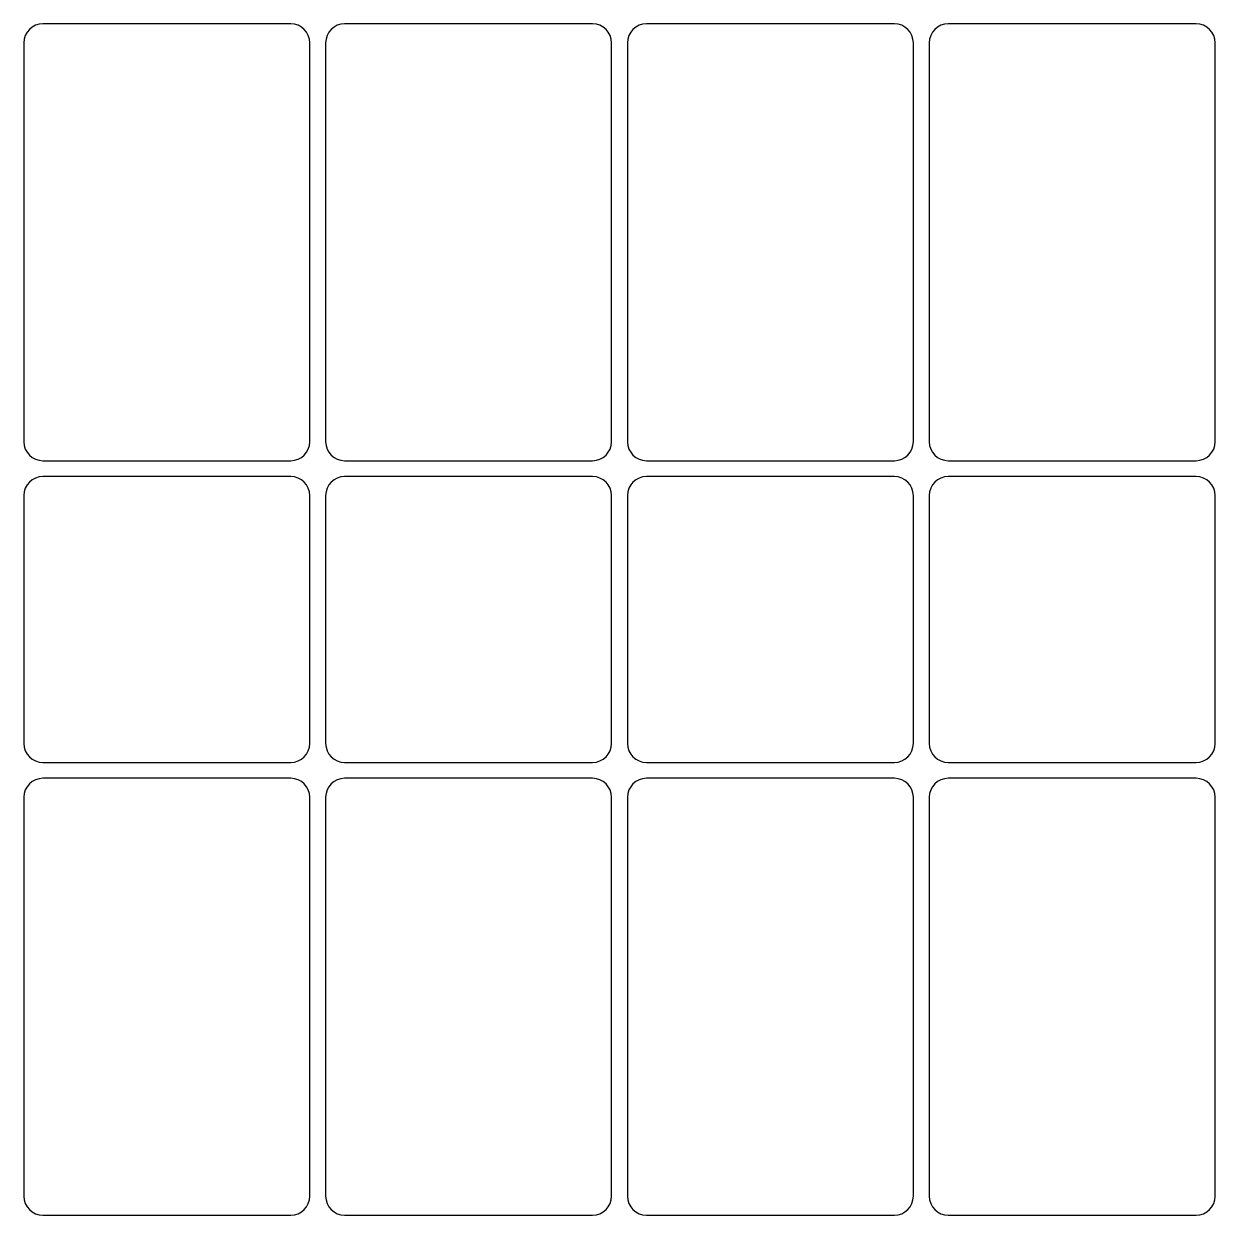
# Model space of a CAD drawing. Header units: millimetres. Extents: x 91 to 166.2, y -137.6 to -62.4.
import ezdxf

# ---------------------------------------------------------------- set-up
doc = ezdxf.new("R2010")
doc.units = ezdxf.units.MM

msp = doc.modelspace()

# ---------------------------------------------------------------- linework, layer by layer
at = {"linetype": 'CONTINUOUS'}
for p, q in [((107.825, -62.4), (92.175, -62.4)), ((126.875, -62.4), (111.225, -62.4)), ((145.925, -62.4), (130.275, -62.4)), ((164.975, -62.4), (149.325, -62.4)), ((90.975, -63.6), (90.975, -88.775)), ((109.025, -88.775), (109.025, -63.6)), ((110.025, -63.6), (110.025, -88.775)), ((128.075, -88.775), (128.075, -63.6)), ((129.075, -63.6), (129.075, -88.775)), ((147.125, -88.775), (147.125, -63.6)), ((148.125, -63.6), (148.125, -88.775)), ((166.175, -88.775), (166.175, -63.6)), ((92.175, -89.975), (107.825, -89.975)), ((111.225, -89.975), (126.875, -89.975)), ((130.275, -89.975), (145.925, -89.975)), ((149.325, -89.975), (164.975, -89.975)), ((107.825, -90.975), (92.175, -90.975)), ((126.875, -90.975), (111.225, -90.975)), ((145.925, -90.975), (130.275, -90.975)), ((164.975, -90.975), (149.325, -90.975)), ((90.975, -92.175), (90.975, -107.825)), ((109.025, -107.825), (109.025, -92.175)), ((110.025, -92.175), (110.025, -107.825)), ((128.075, -107.825), (128.075, -92.175)), ((129.075, -92.175), (129.075, -107.825)), ((147.125, -107.825), (147.125, -92.175)), ((148.125, -92.175), (148.125, -107.825)), ((166.175, -107.825), (166.175, -92.175)), ((92.175, -109.025), (107.825, -109.025)), ((111.225, -109.025), (126.875, -109.025)), ((130.275, -109.025), (145.925, -109.025)), ((149.325, -109.025), (164.975, -109.025)), ((107.825, -110.025), (92.175, -110.025)), ((126.875, -110.025), (111.225, -110.025)), ((145.925, -110.025), (130.275, -110.025)), ((164.975, -110.025), (149.325, -110.025)), ((90.975, -111.225), (90.975, -136.4)), ((109.025, -136.4), (109.025, -111.225)), ((110.025, -111.225), (110.025, -136.4)), ((128.075, -136.4), (128.075, -111.225)), ((129.075, -111.225), (129.075, -136.4)), ((147.125, -136.4), (147.125, -111.225)), ((148.125, -111.225), (148.125, -136.4)), ((166.175, -136.4), (166.175, -111.225)), ((92.175, -137.6), (107.825, -137.6)), ((111.225, -137.6), (126.875, -137.6)), ((130.275, -137.6), (145.925, -137.6)), ((149.325, -137.6), (164.975, -137.6))]:
    msp.add_line(p, q, dxfattribs=at)
for centre, start, end in [((92.175, -63.6), 90, 180), ((107.825, -63.6), 0, 90), ((111.225, -63.6), 90, 180), ((126.875, -63.6), 0, 90), ((130.275, -63.6), 90, 180), ((145.925, -63.6), 0, 90), ((149.325, -63.6), 90, 180), ((164.975, -63.6), 0, 90), ((92.175, -88.775), 180, 270), ((107.825, -88.775), 270, 360), ((111.225, -88.775), 180, 270), ((126.875, -88.775), 270, 360), ((130.275, -88.775), 180, 270), ((145.925, -88.775), 270, 360), ((149.325, -88.775), 180, 270), ((164.975, -88.775), 270, 360), ((92.175, -92.175), 90, 180), ((107.825, -92.175), 0, 90), ((111.225, -92.175), 90, 180), ((126.875, -92.175), 0, 90), ((130.275, -92.175), 90, 180), ((145.925, -92.175), 0, 90), ((149.325, -92.175), 90, 180), ((164.975, -92.175), 0, 90), ((92.175, -107.825), 180, 270), ((107.825, -107.825), 270, 360), ((111.225, -107.825), 180, 270), ((126.875, -107.825), 270, 360), ((130.275, -107.825), 180, 270), ((145.925, -107.825), 270, 360), ((149.325, -107.825), 180, 270), ((164.975, -107.825), 270, 360), ((92.175, -111.225), 90, 180), ((107.825, -111.225), 0, 90), ((111.225, -111.225), 90, 180), ((126.875, -111.225), 0, 90), ((130.275, -111.225), 90, 180), ((145.925, -111.225), 0, 90), ((149.325, -111.225), 90, 180), ((164.975, -111.225), 0, 90), ((92.175, -136.4), 180, 270), ((107.825, -136.4), 270, 360), ((111.225, -136.4), 180, 270), ((126.875, -136.4), 270, 360), ((130.275, -136.4), 180, 270), ((145.925, -136.4), 270, 360), ((149.325, -136.4), 180, 270), ((164.975, -136.4), 270, 360)]:
    msp.add_arc(centre, 1.2, start, end, dxfattribs=at)

doc.saveas('drawing.dxf')
